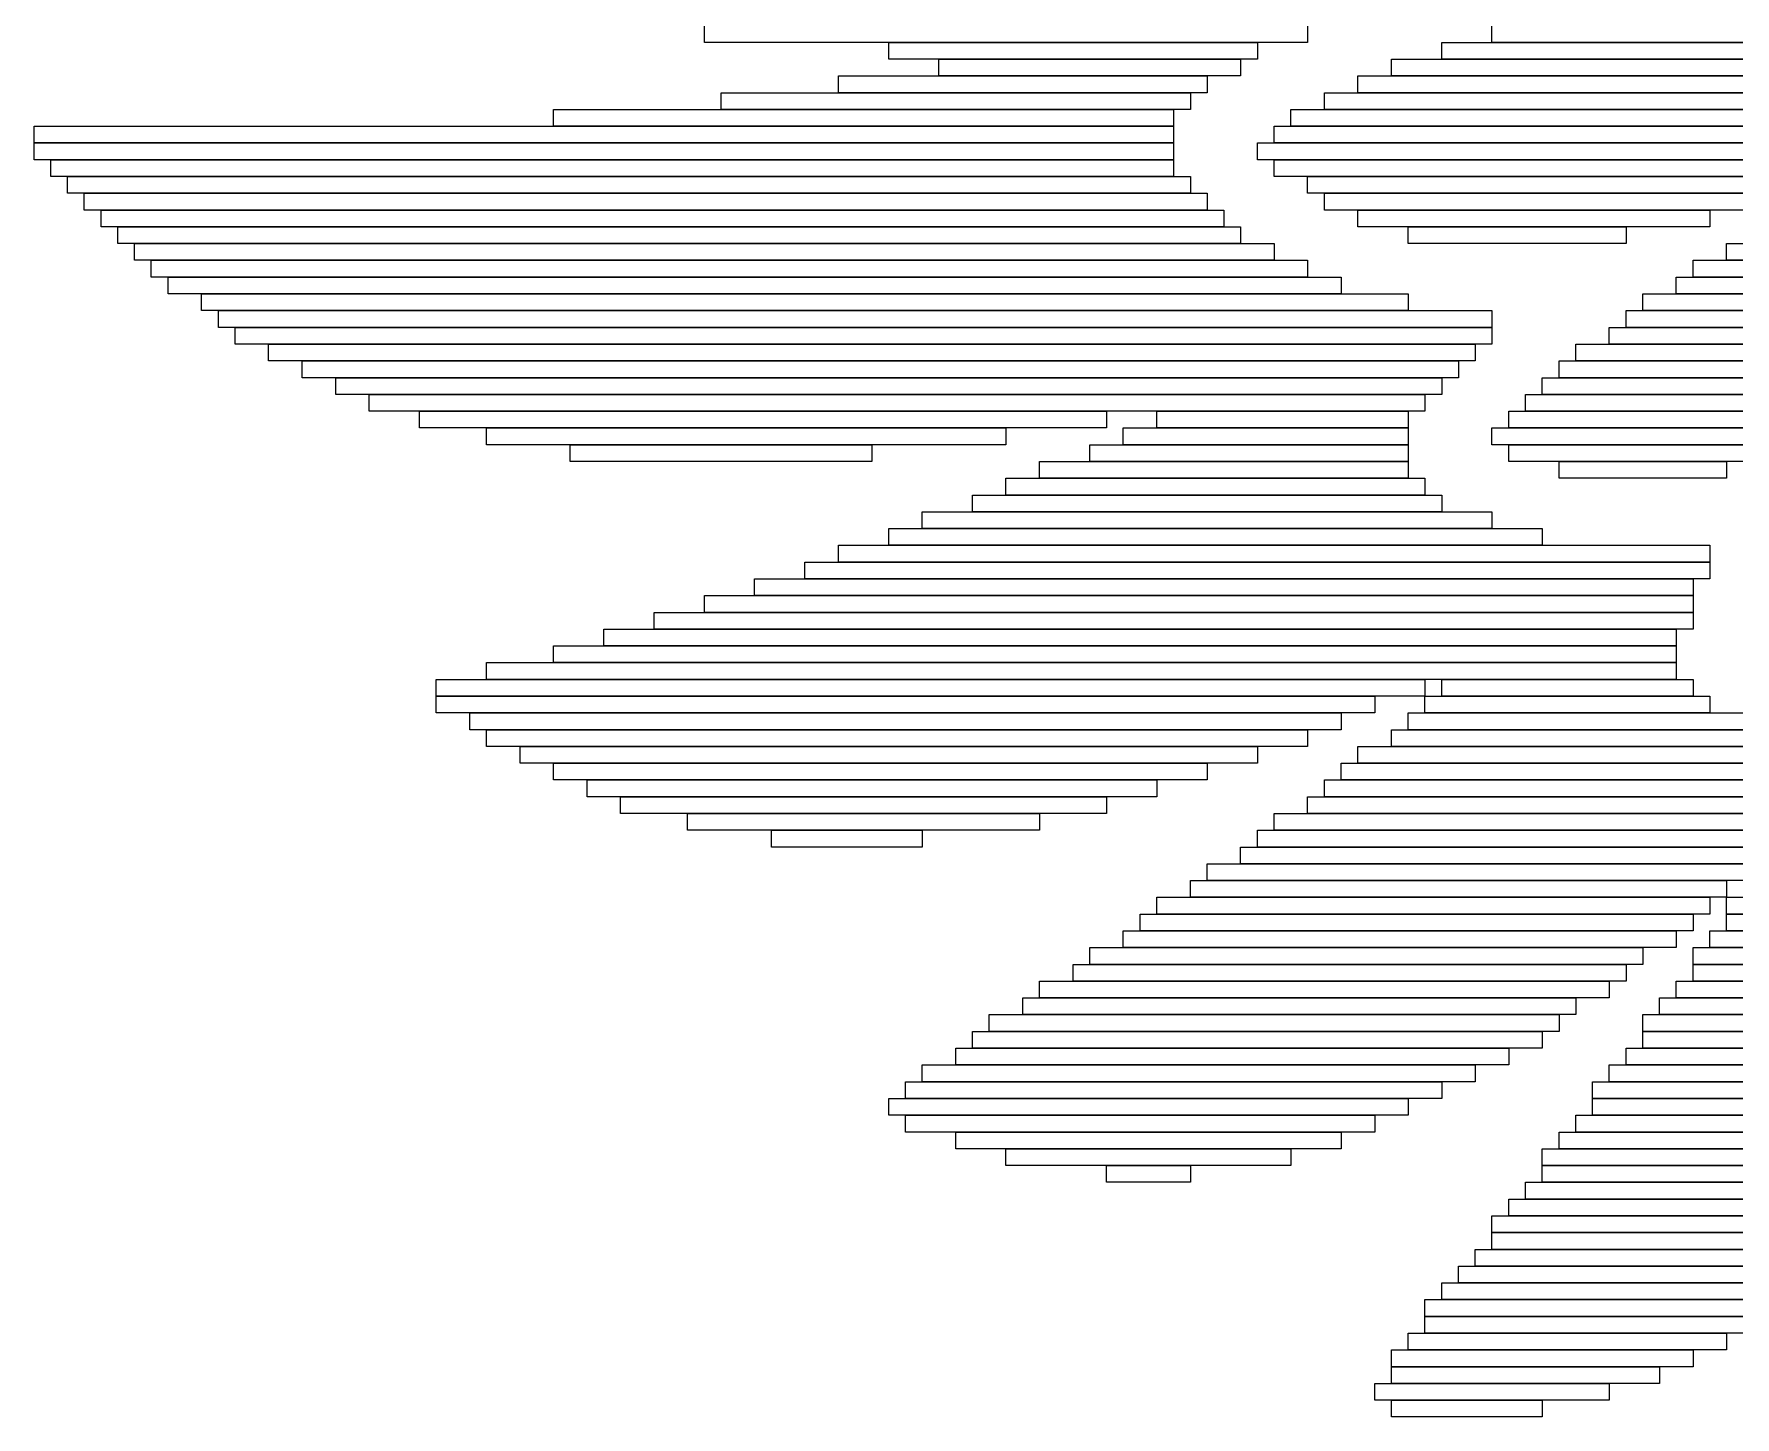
# Model space of a CAD drawing. Extents: x 92 to 1005, y 17 to 1009.
# Drawn here: x 555 to 656.5, y 687 to 769.5 of the extents above; entities that cross this region are included whole.
import ezdxf

# ---------------------------------------------------------------- set-up
doc = ezdxf.new("R2010")
doc.units = 0

msp = doc.modelspace()

# ---------------------------------------------------------------- linework, layer by layer
for p, q in [((595, 769), (595, 770)), ((631, 770), (631, 769)), ((642, 769), (642, 770)), ((631, 769), (595, 769)), ((606, 769), (628, 769)), ((606, 768), (606, 769)), ((628, 769), (628, 768)), ((639, 769), (711, 769)), ((639, 768), (639, 769)), ((759, 769), (642, 769)), ((628, 768), (606, 768)), ((609, 768), (627, 768)), ((609, 767), (609, 768)), ((627, 768), (627, 767)), ((636, 768), (711, 768)), ((636, 767), (636, 768)), ((711, 768), (639, 768)), ((603, 767), (625, 767)), ((603, 766), (603, 767)), ((627, 767), (609, 767)), ((625, 767), (625, 766)), ((634, 767), (710, 767)), ((634, 766), (634, 767)), ((711, 767), (636, 767)), ((596, 766), (624, 766)), ((596, 765), (596, 766)), ((625, 766), (603, 766)), ((624, 766), (624, 765)), ((632, 766), (710, 766)), ((632, 765), (632, 766)), ((710, 766), (634, 766)), ((586, 765), (623, 765)), ((586, 764), (586, 765)), ((624, 765), (596, 765)), ((623, 765), (623, 764)), ((630, 765), (710, 765)), ((630, 764), (630, 765)), ((710, 765), (632, 765)), ((555, 764), (623, 764)), ((555, 763), (555, 764)), ((623, 764), (586, 764)), ((623, 764), (623, 763)), ((629, 764), (710, 764)), ((629, 763), (629, 764)), ((710, 764), (630, 764)), ((623, 763), (555, 763)), ((555, 763), (623, 763)), ((555, 762), (555, 763)), ((623, 763), (623, 762)), ((628, 763), (709, 763)), ((628, 762), (628, 763)), ((710, 763), (629, 763)), ((623, 762), (555, 762)), ((556, 762), (623, 762)), ((556, 761), (556, 762)), ((623, 762), (623, 761)), ((709, 762), (628, 762)), ((629, 762), (709, 762)), ((629, 761), (629, 762)), ((623, 761), (556, 761)), ((557, 761), (624, 761)), ((557, 760), (557, 761)), ((624, 761), (624, 760)), ((709, 761), (629, 761)), ((631, 761), (709, 761)), ((631, 760), (631, 761)), ((624, 760), (557, 760)), ((558, 760), (625, 760)), ((558, 759), (558, 760)), ((625, 760), (625, 759)), ((709, 760), (631, 760)), ((632, 760), (709, 760)), ((632, 759), (632, 760)), ((625, 759), (558, 759)), ((559, 759), (626, 759)), ((559, 758), (559, 759)), ((626, 759), (626, 758)), ((709, 759), (632, 759)), ((634, 759), (655, 759)), ((634, 758), (634, 759)), ((655, 759), (655, 758)), ((626, 758), (559, 758)), ((560, 758), (627, 758)), ((560, 757), (560, 758)), ((627, 758), (627, 757)), ((655, 758), (634, 758)), ((637, 758), (650, 758)), ((637, 757), (637, 758)), ((650, 758), (650, 757)), ((627, 757), (560, 757)), ((561, 757), (629, 757)), ((561, 756), (561, 757)), ((629, 757), (629, 756)), ((650, 757), (637, 757)), ((656, 757), (708, 757)), ((656, 756), (656, 757)), ((629, 756), (561, 756)), ((562, 756), (631, 756)), ((562, 755), (562, 756)), ((631, 756), (631, 755)), ((654, 756), (708, 756)), ((654, 755), (654, 756)), ((708, 756), (656, 756)), ((631, 755), (562, 755)), ((563, 755), (633, 755)), ((563, 754), (563, 755)), ((633, 755), (633, 754)), ((653, 755), (707, 755)), ((653, 754), (653, 755)), ((708, 755), (654, 755)), ((633, 754), (563, 754)), ((565, 754), (637, 754)), ((565, 753), (565, 754)), ((637, 754), (637, 753)), ((651, 754), (707, 754)), ((651, 753), (651, 754)), ((707, 754), (653, 754)), ((637, 753), (565, 753)), ((566, 753), (642, 753)), ((566, 752), (566, 753)), ((642, 753), (642, 752)), ((650, 753), (707, 753)), ((650, 752), (650, 753)), ((707, 753), (651, 753)), ((642, 752), (566, 752)), ((567, 752), (642, 752)), ((567, 751), (567, 752)), ((642, 752), (642, 751)), ((649, 752), (707, 752)), ((649, 751), (649, 752)), ((707, 752), (650, 752)), ((642, 751), (567, 751)), ((569, 751), (641, 751)), ((569, 750), (569, 751)), ((641, 751), (641, 750)), ((647, 751), (707, 751)), ((647, 750), (647, 751)), ((707, 751), (649, 751)), ((641, 750), (569, 750)), ((571, 750), (640, 750)), ((571, 749), (571, 750)), ((640, 750), (640, 749)), ((646, 750), (707, 750)), ((646, 749), (646, 750)), ((707, 750), (647, 750)), ((640, 749), (571, 749)), ((573, 749), (639, 749)), ((573, 748), (573, 749)), ((639, 749), (639, 748)), ((645, 749), (668, 749)), ((645, 748), (645, 749)), ((707, 749), (646, 749)), ((639, 748), (573, 748)), ((575, 748), (638, 748)), ((575, 747), (575, 748)), ((638, 748), (638, 747)), ((644, 748), (666, 748)), ((644, 747), (644, 748)), ((668, 748), (645, 748)), ((638, 747), (575, 747)), ((578, 747), (619, 747)), ((578, 746), (578, 747)), ((619, 747), (619, 746)), ((622, 747), (637, 747)), ((622, 746), (622, 747)), ((637, 747), (637, 746)), ((643, 747), (664, 747)), ((643, 746), (643, 747)), ((666, 747), (644, 747)), ((619, 746), (578, 746)), ((582, 746), (613, 746)), ((582, 745), (582, 746)), ((613, 746), (613, 745)), ((620, 746), (637, 746)), ((620, 745), (620, 746)), ((637, 746), (622, 746)), ((637, 746), (637, 745)), ((642, 746), (662, 746)), ((642, 745), (642, 746)), ((664, 746), (643, 746)), ((613, 745), (582, 745)), ((587, 745), (605, 745)), ((587, 744), (587, 745)), ((605, 744), (587, 744)), ((605, 745), (605, 744)), ((615, 744), (637, 744)), ((615, 743), (615, 744)), ((618, 745), (637, 745)), ((618, 744), (618, 745)), ((637, 744), (618, 744)), ((637, 745), (620, 745)), ((637, 745), (637, 744)), ((637, 744), (637, 743)), ((662, 745), (642, 745)), ((643, 745), (659, 745)), ((643, 744), (643, 745)), ((659, 744), (643, 744)), ((646, 744), (656, 744)), ((646, 743), (646, 744)), ((656, 744), (656, 743)), ((613, 743), (638, 743)), ((613, 742), (613, 743)), ((637, 743), (615, 743)), ((638, 743), (638, 742)), ((656, 743), (646, 743)), ((611, 742), (639, 742)), ((611, 741), (611, 742)), ((638, 742), (613, 742)), ((639, 742), (639, 741)), ((608, 741), (642, 741)), ((608, 740), (608, 741)), ((639, 741), (611, 741)), ((642, 741), (642, 740)), ((606, 740), (645, 740)), ((606, 739), (606, 740)), ((642, 740), (608, 740)), ((645, 740), (645, 739)), ((603, 739), (655, 739)), ((603, 738), (603, 739)), ((645, 739), (606, 739)), ((655, 739), (655, 738)), ((601, 738), (655, 738)), ((601, 737), (601, 738)), ((655, 738), (603, 738)), ((655, 738), (655, 737)), ((598, 737), (654, 737)), ((598, 736), (598, 737)), ((655, 737), (601, 737)), ((654, 737), (654, 736)), ((595, 736), (654, 736)), ((595, 735), (595, 736)), ((654, 736), (598, 736)), ((654, 736), (654, 735)), ((592, 735), (654, 735)), ((592, 734), (592, 735)), ((654, 735), (595, 735)), ((654, 735), (654, 734)), ((589, 734), (653, 734)), ((589, 733), (589, 734)), ((654, 734), (592, 734)), ((653, 734), (653, 733)), ((586, 733), (653, 733)), ((586, 732), (586, 733)), ((653, 733), (589, 733)), ((653, 733), (653, 732)), ((582, 732), (653, 732)), ((582, 731), (582, 732)), ((653, 732), (586, 732)), ((653, 732), (653, 731)), ((579, 731), (638, 731)), ((579, 730), (579, 731)), ((653, 731), (582, 731)), ((638, 731), (638, 730)), ((639, 731), (654, 731)), ((639, 730), (639, 731)), ((654, 731), (654, 730)), ((638, 730), (579, 730)), ((579, 730), (635, 730)), ((579, 729), (579, 730)), ((635, 730), (635, 729)), ((638, 730), (655, 730)), ((638, 729), (638, 730)), ((654, 730), (639, 730)), ((655, 730), (655, 729)), ((635, 729), (579, 729)), ((581, 729), (633, 729)), ((581, 728), (581, 729)), ((633, 729), (633, 728)), ((637, 729), (670, 729)), ((637, 728), (637, 729)), ((655, 729), (638, 729)), ((633, 728), (581, 728)), ((582, 728), (631, 728)), ((582, 727), (582, 728)), ((631, 728), (631, 727)), ((636, 728), (670, 728)), ((636, 727), (636, 728)), ((670, 728), (637, 728)), ((631, 727), (582, 727)), ((584, 727), (628, 727)), ((584, 726), (584, 727)), ((628, 727), (628, 726)), ((634, 727), (670, 727)), ((634, 726), (634, 727)), ((670, 727), (636, 727)), ((628, 726), (584, 726)), ((586, 726), (625, 726)), ((586, 725), (586, 726)), ((625, 726), (625, 725)), ((633, 726), (670, 726)), ((633, 725), (633, 726)), ((670, 726), (634, 726)), ((625, 725), (586, 725)), ((588, 725), (622, 725)), ((588, 724), (588, 725)), ((622, 725), (622, 724)), ((632, 725), (670, 725)), ((632, 724), (632, 725)), ((670, 725), (633, 725)), ((622, 724), (588, 724)), ((590, 724), (619, 724)), ((590, 723), (590, 724)), ((619, 724), (619, 723)), ((631, 724), (670, 724)), ((631, 723), (631, 724)), ((670, 724), (632, 724)), ((619, 723), (590, 723)), ((594, 723), (615, 723)), ((594, 722), (594, 723)), ((615, 723), (615, 722)), ((629, 723), (671, 723)), ((629, 722), (629, 723)), ((670, 723), (631, 723)), ((615, 722), (594, 722)), ((599, 722), (608, 722)), ((599, 721), (599, 722)), ((608, 722), (608, 721)), ((628, 722), (685, 722)), ((628, 721), (628, 722)), ((671, 722), (629, 722)), ((608, 721), (599, 721)), ((627, 721), (685, 721)), ((627, 720), (627, 721)), ((685, 721), (628, 721)), ((625, 720), (686, 720)), ((625, 719), (625, 720)), ((685, 720), (627, 720)), ((624, 719), (656, 719)), ((624, 718), (624, 719)), ((686, 719), (625, 719)), ((656, 719), (656, 718)), ((622, 718), (655, 718)), ((622, 717), (622, 718)), ((656, 718), (624, 718)), ((655, 718), (655, 717)), ((656, 718), (707, 718)), ((656, 717), (656, 718)), ((621, 717), (654, 717)), ((621, 716), (621, 717)), ((655, 717), (622, 717)), ((654, 717), (654, 716)), ((707, 717), (656, 717)), ((656, 717), (707, 717)), ((656, 716), (656, 717)), ((620, 716), (653, 716)), ((620, 715), (620, 716)), ((654, 716), (621, 716)), ((653, 716), (653, 715)), ((655, 716), (707, 716)), ((655, 715), (655, 716)), ((707, 716), (656, 716)), ((618, 715), (651, 715)), ((618, 714), (618, 715)), ((653, 715), (620, 715)), ((651, 715), (651, 714)), ((654, 715), (708, 715)), ((654, 714), (654, 715)), ((707, 715), (655, 715)), ((617, 714), (650, 714)), ((617, 713), (617, 714)), ((651, 714), (618, 714)), ((650, 714), (650, 713)), ((708, 714), (654, 714)), ((654, 714), (708, 714)), ((654, 713), (654, 714)), ((615, 713), (649, 713)), ((615, 712), (615, 713)), ((650, 713), (617, 713)), ((649, 713), (649, 712)), ((653, 713), (708, 713)), ((653, 712), (653, 713)), ((708, 713), (654, 713)), ((614, 712), (647, 712)), ((614, 711), (614, 712)), ((649, 712), (615, 712)), ((647, 712), (647, 711)), ((652, 712), (708, 712)), ((652, 711), (652, 712)), ((708, 712), (653, 712)), ((612, 711), (646, 711)), ((612, 710), (612, 711)), ((647, 711), (614, 711)), ((646, 711), (646, 710)), ((651, 711), (708, 711)), ((651, 710), (651, 711)), ((708, 711), (652, 711)), ((611, 710), (645, 710)), ((611, 709), (611, 710)), ((646, 710), (612, 710)), ((645, 710), (645, 709)), ((708, 710), (651, 710)), ((651, 710), (709, 710)), ((651, 709), (651, 710)), ((610, 709), (643, 709)), ((610, 708), (610, 709)), ((645, 709), (611, 709)), ((643, 709), (643, 708)), ((650, 709), (709, 709)), ((650, 708), (650, 709)), ((709, 709), (651, 709)), ((608, 708), (641, 708)), ((608, 707), (608, 708)), ((643, 708), (610, 708)), ((641, 708), (641, 707)), ((649, 708), (672, 708)), ((649, 707), (649, 708)), ((709, 708), (650, 708)), ((607, 707), (639, 707)), ((607, 706), (607, 707)), ((641, 707), (608, 707)), ((639, 707), (639, 706)), ((648, 707), (709, 707)), ((648, 706), (648, 707)), ((672, 707), (649, 707)), ((606, 706), (637, 706)), ((606, 705), (606, 706)), ((639, 706), (607, 706)), ((637, 706), (637, 705)), ((709, 706), (648, 706)), ((648, 706), (671, 706)), ((648, 705), (648, 706)), ((637, 705), (606, 705)), ((607, 705), (635, 705)), ((607, 704), (607, 705)), ((635, 705), (635, 704)), ((647, 705), (670, 705)), ((647, 704), (647, 705)), ((671, 705), (648, 705)), ((635, 704), (607, 704)), ((610, 704), (633, 704)), ((610, 703), (610, 704)), ((633, 704), (633, 703)), ((646, 704), (669, 704)), ((646, 703), (646, 704)), ((670, 704), (647, 704)), ((633, 703), (610, 703)), ((613, 703), (630, 703)), ((613, 702), (613, 703)), ((630, 703), (630, 702)), ((645, 703), (668, 703)), ((645, 702), (645, 703)), ((669, 703), (646, 703)), ((630, 702), (613, 702)), ((619, 702), (624, 702)), ((619, 701), (619, 702)), ((624, 702), (624, 701)), ((668, 702), (645, 702)), ((645, 702), (667, 702)), ((645, 701), (645, 702)), ((624, 701), (619, 701)), ((644, 701), (667, 701)), ((644, 700), (644, 701)), ((667, 701), (645, 701)), ((643, 700), (666, 700)), ((643, 699), (643, 700)), ((667, 700), (644, 700)), ((642, 699), (665, 699)), ((642, 698), (642, 699)), ((666, 699), (643, 699)), ((665, 698), (642, 698)), ((642, 698), (664, 698)), ((642, 697), (642, 698)), ((641, 697), (663, 697)), ((641, 696), (641, 697)), ((664, 697), (642, 697)), ((640, 696), (661, 696)), ((640, 695), (640, 696)), ((663, 696), (641, 696)), ((639, 695), (660, 695)), ((639, 694), (639, 695)), ((661, 695), (640, 695)), ((638, 694), (659, 694)), ((638, 693), (638, 694)), ((660, 694), (639, 694)), ((659, 693), (638, 693)), ((638, 693), (657, 693)), ((638, 692), (638, 693)), ((637, 692), (656, 692)), ((637, 691), (637, 692)), ((657, 692), (638, 692)), ((656, 692), (656, 691)), ((636, 691), (654, 691)), ((636, 690), (636, 691)), ((656, 691), (637, 691)), ((654, 691), (654, 690)), ((654, 690), (636, 690)), ((636, 690), (652, 690)), ((636, 689), (636, 690)), ((652, 690), (652, 689)), ((635, 689), (649, 689)), ((635, 688), (635, 689)), ((652, 689), (636, 689)), ((649, 689), (649, 688)), ((649, 688), (635, 688)), ((636, 688), (645, 688)), ((636, 687), (636, 688)), ((645, 688), (645, 687)), ((645, 687), (636, 687))]:
    msp.add_line(p, q)

doc.saveas('drawing.dxf')
